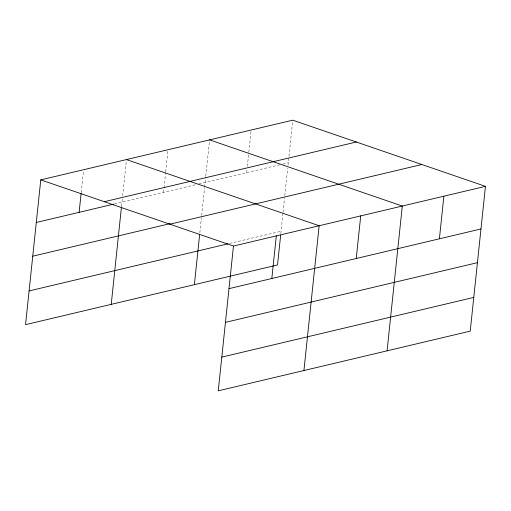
<?xml version="1.0" encoding="UTF-8"?>
<svg xmlns="http://www.w3.org/2000/svg" width="511" height="511" viewBox="0 0 511 511"><rect width="100%" height="100%" fill="white"/><g stroke="black" fill="none" stroke-linecap="round" stroke-linejoin="round"><path stroke-width="0.38" stroke-dasharray="2.56 1.92" d="M81.198 192.602L83.44 171.3M121.548 206.105L122.295 199.028M122.627 195.873L126.441 159.573M163.539 192.334L165.609 172.609M165.692 171.817L168.017 149.723M199.827 232.78L201.404 217.782M201.653 215.418L204.541 187.971M204.624 187.186L205.697 176.959M205.78 176.174L209.593 139.873M246.692 172.635L247.024 169.48M247.356 166.324L248.768 152.91M248.851 152.118L251.169 130.024M280.826 233.591L282.979 213.081M283.062 212.295L284.557 198.083M284.806 195.719L287.693 168.272M288.019 165.136L292.746 120.174M114.311 203.991L195.873 184.669M198.958 183.941L279.798 164.791M282.877 164.063L288.268 162.785M229.49 243.46L281.076 231.24"/><path stroke-width="0.77" d="M485.45 186.349L233.47 246.04L218.254 390.826L470.235 331.128L485.45 186.349L292.746 120.174L40.765 179.872L25.55 324.651L277.53 264.96L280.66 235.162M79.128 212.327L81.115 193.394M111.226 304.352L121.465 206.885M194.378 284.653L199.66 234.357M271.826 278.501L276.304 235.897M303.924 370.526L319.145 225.747L126.441 159.573M356.244 258.509L360.721 215.898M387.083 350.827L402.298 206.048L209.593 139.873M439.396 238.809L443.874 196.198M104.359 201.704L356.339 142.013M36.287 222.477L113.551 204.176M32.742 256.196L170.003 223.677M169.876 224.208L421.856 164.516M29.095 290.931L227.951 243.824M228.992 288.651L480.972 228.96M225.447 322.364L477.427 262.673M221.8 357.106L473.774 297.415M40.765 179.872L233.47 246.04"/></g></svg>
